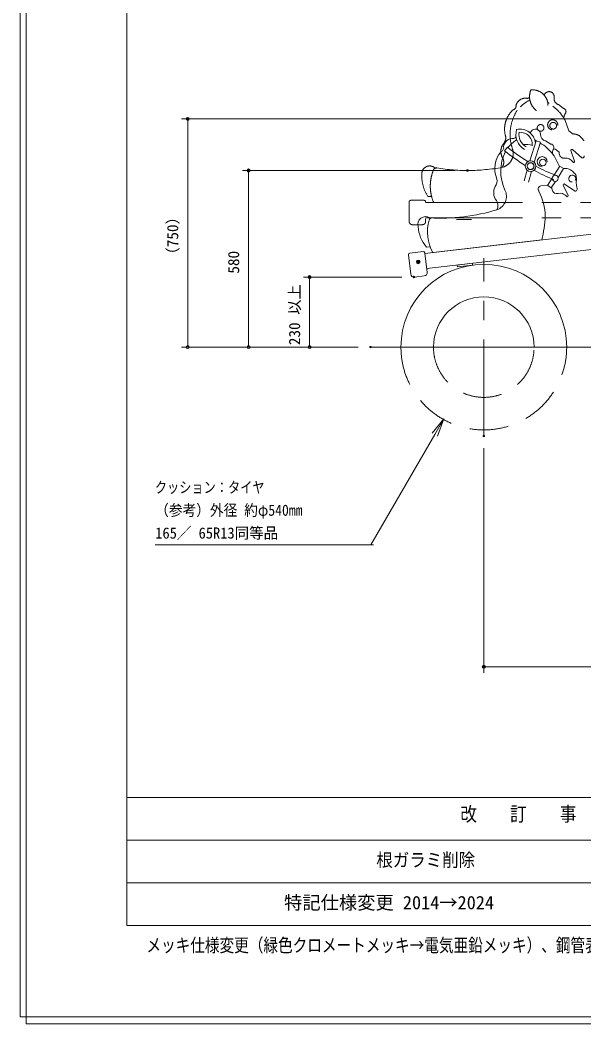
# Model space of a CAD drawing. Units: millimetres at full size, sheet at 1:10; details may follow other scales. Extents: x 5 to 8405, y -12 to 5952.
# Drawn here: x 5 to 1856, y -12 to 3286 of the extents above; entities that cross this region are included whole.
import ezdxf
from ezdxf.enums import TextEntityAlignment as Align

# ---------------------------------------------------------------- set-up
doc = ezdxf.new("R2010")
doc.units = ezdxf.units.MM
doc.header["$LTSCALE"] = 10
doc.header["$PDMODE"] = 32
doc.header["$PDSIZE"] = 5
for name, pattern in [('USER1', [19.05, 12.7, -6.35]), ('USER2', [50.8, 31.75, -6.35, 6.35, -6.35]), ('USER3', [63.5, 31.75, -6.35, 6.35, -6.35, 6.35, -6.35])]:
    doc.linetypes.add(name, pattern=pattern)
for name, color, linetype, lineweight in [('DEFPOINTS_3', 7, 'Continuous', 0), ('LY_2', 7, 'Continuous', 0), ('LY_5', 7, 'Continuous', 0), ('LY_6', 7, 'Continuous', 0)]:
    doc.layers.add(name, color=color, linetype=linetype, lineweight=lineweight)
doc.layers.add('LY_4', color=7, linetype='Continuous')
doc.styles.add('ＭＳ ゴシック', font='')
doc.styles.get('ＭＳ ゴシック').set_extended_font_data('MS Gothic')

# ---------------------------------------------------------------- blocks, each defined once
blk = doc.blocks.new('-014-_DOTBLANK')
at = {"color": 7, "linetype": 'Continuous', "lineweight": 0}
blk.add_line((-0.5, 0), (-1, 0), dxfattribs=at)
blk.add_circle((0, 0), 0.5, dxfattribs=at)
blk = doc.blocks.new('-003-_U3')
at = {"color": 7, "linetype": 'Continuous', "lineweight": 0}
for p, q in [((-1, 0.1667), (0, 0)), ((0, 0), (-1, 0)), ((-1, -0.1667), (0, 0))]:
    blk.add_line(p, q, dxfattribs=at)

msp = doc.modelspace()

# ---------------------------------------------------------------- linework, layer by layer
at = {"layer": 'DEFPOINTS_3'}
for p, q in [((5, 5951.69), (5, 11.69)), ((5, 11.69), (8405, 11.69))]:
    msp.add_line(p, q, dxfattribs=at)
at = {"layer": 'LY_2'}
for p, q in [((355, 5651.69), (355, 311.69)), ((355, 731.69), (8055, 731.69)), ((355, 591.69), (3185, 591.69)), ((355, 451.69), (3185, 451.69)), ((355, 311.69), (8055, 311.69))]:
    msp.add_line(p, q, dxfattribs=at)
at = {"layer": 'LY_5'}
for p, q in [((25.04, 5926.71), (25.04, -11.69)), ((1678.06, 2823.57), (1698.67, 2889.88)), ((1692.39, 2819.12), (1713, 2885.43)), ((1698.67, 2889.88), (1713, 2885.43)), ((1729.94, 2888.88), (1747.09, 2878.62)), ((1333.78, 2519.49), (4216.55, 2853.04)), ((1604.9, 2868.33), (1595.42, 2856.71)), ((1773.91, 2807.36), (1757.8, 2839.67)), ((1776.18, 2805.97), (1756.44, 2774.98)), ((1789.1, 2798.04), (1773.91, 2807.36)), ((1669.15, 2792.96), (1659.51, 2757.51)), ((1683.62, 2789.02), (1673.98, 2753.58)), ((1788.96, 2798.12), (1770.72, 2769.48)), ((1734.68, 2743.44), (1714.14, 2741.06)), ((1749.87, 2734.12), (1734.68, 2743.44)), ((1751.29, 2766.89), (1735.95, 2742.81)), ((1762.31, 2756.27), (1748.6, 2734.75)), ((1803.66, 2710.19), (1787.95, 2743.41)), ((1826.4, 2724.46), (1792.32, 2747.19)), ((1749.87, 2734.12), (1751.01, 2728.58)), ((1751.01, 2728.58), (1753.23, 2723.37)), ((1753.23, 2723.37), (1755.61, 2720.24)), ((1755.61, 2720.24), (1758.8, 2717.92)), ((1758.8, 2717.92), (1764.78, 2716.13)), ((1764.78, 2716.13), (1771, 2716.7)), ((1771, 2716.7), (1778.16, 2717.56)), ((1778.16, 2717.56), (1785.22, 2716.07)), ((1785.22, 2716.07), (1788.91, 2714.38)), ((1788.91, 2714.38), (1792.39, 2712.27)), ((1792.39, 2712.27), (1795.97, 2709.53)), ((1795.97, 2709.53), (1799.25, 2706.44)), ((1339.52, 2469.82), (2685.29, 2625.53)), ((1339.21, 2540.23), (1350.8, 2541.57)), ((1359.61, 2522.48), (1717.22, 2563.85)), ((1279.91, 2515.27), (1287.32, 2451.2)), ((1284.3, 2520.81), (1328.01, 2525.87)), ((1333.66, 2520.48), (1333.55, 2521.48)), ((1339.98, 2465.85), (1333.66, 2520.48)), ((1489.52, 2487.18), (1439.86, 2481.43)), ((1439.86, 2481.43), (1440.54, 2475.47)), ((1440.54, 2475.47), (1490.21, 2481.21)), ((1490.21, 2481.21), (1489.52, 2487.18)), ((1298.96, 2441.97), (1331.74, 2445.77)), ((1340.52, 2469.93), (1339.52, 2469.82)), ((1339.87, 2466.84), (1340.86, 2466.95)), ((1340.96, 2457.4), (1339.98, 2465.85)), ((1340.86, 2466.95), (1340.52, 2469.93)), ((1155, 2211.69), (2756.75, 2211.69)), ((25.04, -11.69), (8384.96, -11.69))]:
    msp.add_line(p, q, dxfattribs=at)
at = {"layer": 'LY_5', "linetype": 'USER3'}
for p, q in [((1771.99, 3008.36), (1787.85, 2996.19)), ((1806.3, 2922.33), (1794.02, 2956.26)), ((1820.32, 2911.32), (1806.3, 2922.33)), ((1774, 2852.33), (1759.99, 2863.33)), ((1774, 2852.33), (1774.5, 2846.69)), ((1774.5, 2846.69), (1776.1, 2841.27)), ((1776.1, 2841.27), (1778.11, 2837.88)), ((1778.11, 2837.88), (1781.01, 2835.21)), ((1824.69, 2822.38), (1812.89, 2857.18)), ((1848.92, 2833.94), (1817.68, 2860.43)), ((1781.01, 2835.21), (1786.75, 2832.74)), ((1786.75, 2832.74), (1792.99, 2832.6)), ((1792.99, 2832.6), (1800.21, 2832.62)), ((1800.21, 2832.62), (1807.04, 2830.33)), ((1807.04, 2830.33), (1810.52, 2828.23)), ((1810.52, 2828.23), (1813.73, 2825.74)), ((1813.73, 2825.74), (1816.97, 2822.61)), ((1816.97, 2822.61), (1819.88, 2819.15)), ((1343.78, 2706.92), (1355.45, 2706.92)), ((1282, 2688.94), (1282, 2624.44)), ((1287, 2693.94), (1331, 2693.94)), ((1336, 2686.94), (4238, 2686.94)), ((1292.5, 2613.94), (1325.5, 2613.94)), ((1336, 2636.94), (2787, 2636.94)), ((1336, 2624.44), (1336, 2632.94)), ((1437, 2630.94), (1487, 2630.94))]:
    msp.add_line(p, q, dxfattribs=at)
at = {"layer": 'LY_5', "linetype": 'USER2'}
msp.add_line((1527, 1919.69), (1527, 2503.69), dxfattribs=at)
at = {"layer": 'LY_5', "linetype": 'USER3'}
for centre, radius in [((1713.42, 2931.94), 11), ((1754.71, 2939.06), 10.99)]:
    msp.add_circle(centre, radius, dxfattribs=at)
at = {"layer": 'LY_5'}
for centre, radius in [((1680.53, 2806.24), 17.5), ((1680.53, 2806.24), 11.5), ((1680.53, 2806.24), 11), ((1720.73, 2818.06), 10.99), ((1761.26, 2766.22), 10), ((1311.82, 2491.78), 6), ((1311.82, 2491.78), 4.75), ((1311.82, 2491.78), 2.4)]:
    msp.add_circle(centre, radius, dxfattribs=at)
at = {"layer": 'LY_5', "linetype": 'USER3'}
for centre, radius, start, end in [((1733.91, 3034.32), 56.82, 156.82735, 233.28768), ((1686.89, 3006.22), 50.72, 358.78873, 95.90389), ((1724.18, 3047.63), 5, 228.00089, 322.31465), ((1741.33, 3034.38), 16.68, 351.91843, 142.31465), ((1620.54, 3003.15), 12.22, 280.6881, 10.06297), ((1663.06, 2998.14), 31.31, 78.52702, 166.8017), ((1727.93, 2920.36), 114.3, 116.31288, 135.20936), ((1668.8, 3039.19), 10.37, 272.69737, 323.16842), ((1697.36, 2938.93), 86.25, 102.81901, 103.46898), ((1675.13, 2912.6), 120.06, 56.69938, 59.2723), ((1671.88, 2893.53), 137.01, 30.44284, 53.51385), ((1778.74, 3028.45), 21.2, 170.26979, 251.43121), ((1681.83, 2927.69), 86.66, 132.92489, 196.87997), ((1760.35, 2910.01), 147.05, 147.18506, 198.48213), ((1785.67, 2985.32), 11.09, 317.17185, 78.67221), ((1814.63, 2964.54), 24.68, 147.55405, 183.69944), ((1753.1, 2942.01), 16.58, 353.61924, 261.93044), ((1652.27, 2875.68), 163.05, 29.6174, 32.35638), ((1569.29, 2899.74), 29.74, 315.93758, 5.38914), ((1819.22, 2867.09), 44.97, 75.31305, 89.80682), ((1822.58, 2879.89), 31.73, 45.33632, 75.31305), ((1787.23, 2844.13), 82.02, 33.63559, 45.33632), ((1624.42, 2854.74), 41.59, 144.24171, 211.18311), ((1576.75, 2847.96), 46.76, 283.22143, 19.27944), ((1815.74, 2858.14), 3, 49.6987, 198.72352), ((1850.01, 2840.02), 6.89, 282.56916, 0.64492), ((1349.31, 2781.05), 25.89, 51.59126, 189.32389), ((1563.05, 2818.96), 29.46, 325.89846, 28.92293), ((1821.85, 2821.42), 3, 228.94288, 18.72352), ((1850.86, 2836.22), 3, 229.6987, 282.56916), ((1437.53, 2771.59), 113.89, 177.35286, 214.60126), ((1491.54, 2740.51), 140.18, 157.55233, 202.46482), ((1371.23, 2790.21), 10, 80.74404, 157.55233), ((1473.37, 3416.97), 625.03, 260.0528, 280.51607), ((1287, 2688.94), 5, 90, 180), ((1331, 2688.94), 5, 0, 90), ((1292.5, 2624.44), 10.5, 180, 270.00006), ((1325.5, 2624.44), 10.5, 270.00007, 0)]:
    msp.add_arc(centre, radius, start, end, dxfattribs=at)
at = {"layer": 'LY_5'}
for centre, radius, start, end in [((1623.89, 2907.65), 10.37, 279.29737, 329.76842), ((1689.12, 2910.29), 56.82, 163.42735, 239.88768), ((1645.65, 2876.98), 50.72, 5.38873, 102.50389), ((1689.12, 2910.29), 46.82, 171.01068, 239.88768), ((1645.65, 2876.98), 40.72, 354.46453, 93.89609), ((1677.92, 2922.4), 5, 234.60089, 328.91465), ((1696.49, 2911.21), 16.68, 358.51843, 148.91465), ((1734.34, 2909.62), 21.2, 176.86979, 258.03121), ((1580.09, 2866.31), 12.22, 287.2881, 16.66297), ((1622.91, 2866.21), 31.31, 85.12703, 173.4017), ((1696.28, 2796.41), 114.3, 122.91288, 141.80936), ((1663.78, 2811.34), 86.25, 109.41901, 110.06898), ((1666.1, 2791.23), 86.25, 76.44284, 96.53763), ((1644.73, 2782.63), 120.06, 63.29938, 65.8723), ((1643.69, 2763.31), 137.01, 37.04284, 60.11385), ((1746.18, 2867.57), 11.09, 323.77186, 85.2722), ((1649.64, 2798.39), 86.66, 139.52489, 203.47997), ((1729.67, 2789.85), 147.05, 153.78505, 205.08213), ((1979.28, 3327.37), 607.35, 230.80048, 238.64043), ((1979.28, 3327.37), 592.35, 230.80048, 238.6975), ((1718.79, 2820.81), 16.58, 0.21924, 268.53044), ((1777.33, 2850.25), 24.68, 154.15405, 190.29944), ((1626.26, 2743.33), 163.05, 36.2174, 38.95638), ((1979.28, 3327.37), 592.35, 241.65346, 248.52239), ((1979.28, 3327.37), 607.35, 241.71053, 248.52239), ((1793.09, 2753.98), 44.97, 81.91305, 96.40682), ((1794.95, 2767.08), 31.73, 51.93632, 81.91305), ((1817.09, 2765.62), 11.45, 324.46674, 268.97684), ((1763.95, 2727.49), 82.02, 40.23559, 51.93632), ((1815.36, 2770.99), 14.68, 12.35046, 40.23559), ((1779.75, 2763.19), 51.13, 355.50643, 12.35046), ((1601, 2719.33), 41.59, 150.84171, 217.78311), ((1541.07, 2757.68), 29.74, 322.53758, 11.98914), ((1715.29, 2731.13), 10, 96.6, 209.81591), ((1790.66, 2744.69), 3, 56.2987, 205.32352), ((1905.17, 2753.34), 74.68, 175.50643, 189.42874), ((1876.76, 2748.62), 45.88, 189.42874, 196.40369), ((1554.42, 2707.11), 46.76, 289.82144, 25.87944), ((1630.06, 2682.28), 88.24, 28.19406, 29.81591), ((1529.55, 2634.52), 199.46, 2.11361, 26.64512), ((1800.95, 2708.91), 3, 235.54288, 25.32352), ((1828.06, 2726.95), 3, 236.2987, 289.16916), ((1826.79, 2730.63), 6.89, 289.16916, 7.24492), ((1807.2, 2728.14), 26.63, 7.24492, 16.40369), ((1544.15, 2676.72), 29.46, 332.49846, 35.52293), ((1336.19, 2614.5), 25.89, 58.19126, 195.92389), ((1386.33, 3260.47), 625.03, 266.6528, 287.11607), ((1245.65, 2674.18), 484.31, 346.83183, 356.17538), ((1424.9, 2615.25), 113.89, 183.95286, 221.20126), ((1482.13, 2590.57), 140.18, 164.15233, 209.06482), ((1356.9, 2626.12), 10, 87.34404, 164.15233), ((1284.87, 2515.84), 5, 96.6, 186.6), ((1328.58, 2520.9), 5, 6.6, 96.6), ((1527, 2211.69), 272, 0, 180), ((1297.75, 2452.4), 10.5, 186.6, 276.60006), ((1330.53, 2456.2), 10.5, 276.60007, 6.6), ((1527, 2211.69), 165.1, 0, 180)]:
    msp.add_arc(centre, radius, start, end, dxfattribs=at)
at = {"layer": 'LY_5', "linetype": 'USER1'}
for radius in [272, 165.1]:
    msp.add_arc((1527, 2211.69), radius, 180, 0, dxfattribs=at)
at = {"layer": 'LY_6'}
for p, q in [((4129.68, 2961.57), (535, 2961.57)), ((555, 2211.69), (555, 2961.57)), ((1433.37, 2791.95), (735, 2791.95)), ((755, 2211.69), (755, 2791.95)), ((1257.75, 2441.9), (935, 2441.9)), ((955, 2211.69), (955, 2441.9)), ((1115, 2211.69), (535, 2211.69)), ((1115, 2211.69), (735, 2211.69)), ((1115, 2211.69), (935, 2211.69)), ((1366, 1924.17), (1156.72, 1561.69)), ((1527, 1879.69), (1527, 1141.69)), ((448.15, 1561.69), (1165.28, 1561.69)), ((1156.72, 1561.69), (1136.72, 1561.69)), ((4047, 1161.69), (1527, 1161.69))]:
    msp.add_line(p, q, dxfattribs=at)
for p in [(555, 2961.57), (755, 2791.95), (1473.37, 2791.95), (955, 2441.9), (1297.75, 2441.9), (1155, 2211.69), (1155, 2211.69), (1155, 2211.69), (1527, 1919.69), (1527, 1161.69)]:
    msp.add_point(p, dxfattribs=at)

# ---------------------------------------------------------------- block references
for name, p, xscale, yscale, rotation in [('-014-_DOTBLANK', (555, 2961.57), 10, 10, 90), ('-014-_DOTBLANK', (755, 2791.95), 10, 10, 90), ('-014-_DOTBLANK', (955, 2441.9), 10, 10, 90), ('-014-_DOTBLANK', (555, 2211.69), 10, 10, 270), ('-014-_DOTBLANK', (755, 2211.69), 10, 10, 270), ('-014-_DOTBLANK', (955, 2211.69), 10, 10, 270), ('-003-_U3', (1396, 1976.14), 60, 60, 60), ('-014-_DOTBLANK', (1527, 1161.69), 10, 10, 180)]:
    msp.add_blockref(name, p, dxfattribs=dict(at, xscale=xscale, yscale=yscale, rotation=rotation))

# ---------------------------------------------------------------- texts
at = {"layer": 'LY_2', "style": 'ＭＳ ゴシック', "width": 0.85}
msp.add_text('改\u3000\u3000訂\u3000\u3000事\u3000\u3000項', height=46.92, dxfattribs=at).set_placement((1450, 640.36), align=Align.BOTTOM_LEFT)
at = {"layer": 'LY_4', "style": 'ＭＳ ゴシック'}
msp.add_text('特記仕様変更 2014→2024', height=43.99, dxfattribs=at).set_placement((871.43, 351.69), align=Align.BOTTOM_LEFT)
at = {"layer": 'LY_4', "style": 'ＭＳ ゴシック', "width": 0.8}
msp.add_text('メッキ仕様変更（緑色クロメートメッキ→電気亜鉛メッキ）、鋼管表削除', height=43.99, dxfattribs=at).set_placement((419.6, 211.69), align=Align.BOTTOM_LEFT)
at = {"layer": 'LY_5', "style": 'ＭＳ ゴシック', "width": 0.9}
msp.add_text('根ガラミ削除', height=43.99, dxfattribs=at).set_placement((1174.2, 491.69), align=Align.BOTTOM_LEFT)
at = {"layer": 'LY_6', "style": 'ＭＳ ゴシック'}
for s, p in [('（750）', (535, 2489.86)), ('580', (735, 2453.08)), ('230 以上', (935, 2218.13))]:
    msp.add_text(s, height=36.66, rotation=90, dxfattribs=at).set_placement(p, align=Align.BOTTOM_LEFT)
for s, width, p in [('クッション：タイヤ', 0.8, (447.3, 1721.69)), ('（参考）外径 約φ540mm', 0.9, (448.12, 1646.69)), ('165／ 65R13同等品', 0.95, (448.55, 1571.69))]:
    msp.add_text(s, height=36.66, dxfattribs=dict(at, width=width)).set_placement(p, align=Align.BOTTOM_LEFT)

doc.saveas('drawing.dxf')
